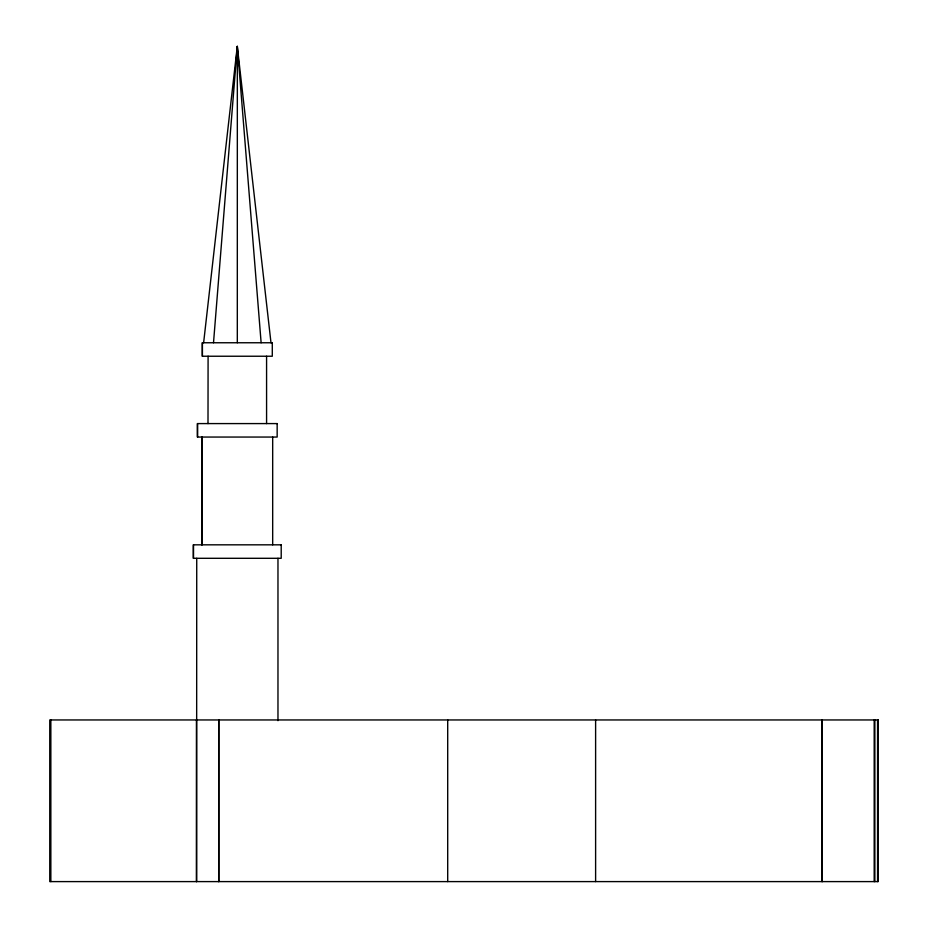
<?xml version="1.0" encoding="UTF-8"?>
<svg xmlns="http://www.w3.org/2000/svg" width="928" height="928" viewBox="0 0 928 928"><rect width="100%" height="100%" fill="white"/><g stroke="black" fill="none" stroke-linecap="round" stroke-linejoin="round"><path stroke-width="1.39" d="M213.51 342.757L237.301 46.4L270.988 342.757M203.626 342.757L237.278 46.4M261.128 342.757L237.336 46.4L237.313 342.757M877.563 719.954L877.563 881.6M874.86 719.954L874.86 881.6M874.188 719.954L874.188 881.6M822.196 719.954L822.196 881.6M822.057 719.954L822.057 881.6M595.614 719.954L595.614 881.6M447.702 719.954L447.702 881.6M277.971 558.296L277.971 720.673M272.681 437.053L272.681 544.829M266.58 356.236L266.58 423.586M218.834 719.954L218.834 881.6M218.695 719.954L218.695 881.6M208.092 356.236L208 423.586M202.42 342.757L202.42 356.236M202.014 437.053L202.014 544.829M201.898 437.053L201.898 544.829M197.548 423.586L197.548 437.053M196.736 558.296L196.597 881.6M196.469 719.954L196.469 881.6M193.488 544.829L193.488 558.296M50.843 719.954L50.843 881.6M272.287 342.757L202.304 342.757L202.304 356.236L272.287 356.236L272.287 342.757M277.159 423.586L197.409 423.586L197.409 437.053L277.159 437.053L277.159 423.586M281.207 544.829L193.337 544.829L193.337 558.296L281.207 558.296L281.207 544.829M878.236 719.954L49.764 719.954L49.764 881.6L878.236 881.6L878.236 719.954"/></g></svg>
